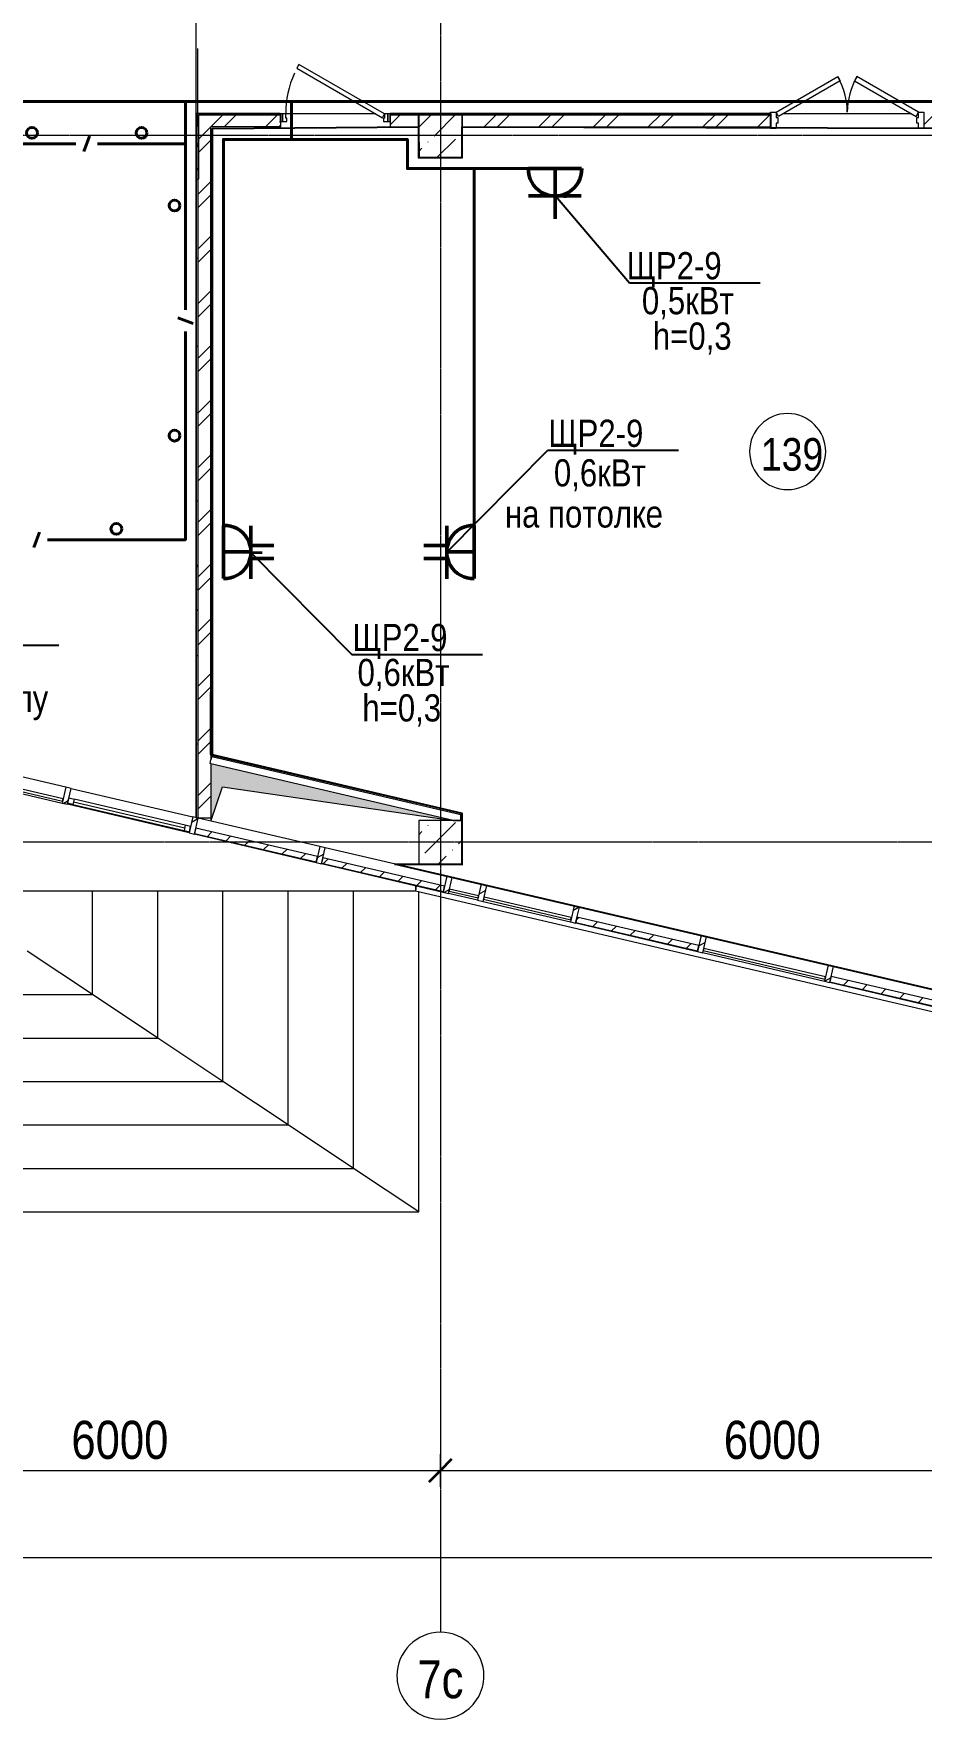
# Model space of a CAD drawing. Header units: metres. Extents: x -187 to 138813, y -64870 to 49448.
# Drawn here: x 62323 to 70485, y -64870 to -49349 of the extents above; entities that cross this region are included whole.
import ezdxf

# ---------------------------------------------------------------- set-up
doc = ezdxf.new("R2010")
doc.units = ezdxf.units.M
doc.linetypes.add('ADSK_Линия сетки', pattern=[21, 12, -3, 3, -3])
doc.linetypes.add('Сверху', pattern=[3.96875, 2.38125, -1.5875])
for name, color, linetype, lineweight in [('A-ANNO-DIMS', 7, 'Continuous', 9), ('A-ANNO-DIMS-100', 7, 'Continuous', 9), ('A-AREA-IDEN', 7, 'Continuous', 9), ('A-DETL-GENF', 7, 'Continuous', 5), ('A-DETL-MBND', 7, 'Continuous', 5), ('A-DETL-THIN', 7, 'Continuous', 5), ('A-DOOR', 7, 'Continuous', 5), ('A-DOOR-FRAM', 7, 'Continuous', 13), ('A-FLOR', 7, 'Continuous', 5), ('A-GLAZ', 7, 'Continuous', 5), ('A-GLAZ-CURT', 7, 'Continuous', 5), ('A-GLAZ-CWMG', 7, 'Continuous', 5), ('A-WALL', 7, 'Continuous', 5), ('A-WALL-PATT', 7, 'Continuous', 18), ('S-COLS', 7, 'Continuous', 5), ('S-GRID', 7, 'Continuous', 9), ('S-GRID-IDEN', 7, 'Continuous', 9), ('S-STRS', 7, 'Continuous', 5), ('Освещение', 1, 'Continuous', 50), ('Эл-свет раб.', 5, 'Continuous', 50), ('ЭЛ.сети', 5, 'Continuous', 100), ('ЭОМ', 7, 'Continuous', 40)]:
    doc.layers.add(name, color=color, linetype=linetype, lineweight=lineweight)
doc.styles.add('GOST Common_I', font='ARIALN.TTF', dxfattribs={"height": 350})
doc.styles.add('GOST Common_I_1', font='ARIALN.TTF', dxfattribs={"height": 300})
doc.styles.add('STYLE1', font='ARIALN.TTF', dxfattribs={"height": 250})
doc.styles.add('ГОСТ 2.304', font='ARIALN.TTF', dxfattribs={"width": 0.85})
doc.dimstyles.new('ADSK_Основной_3_5', dxfattribs={"dimscale": 304.8, "dimtxt": 352.000249, "dimasz": 0.695866, "dimexe": 0.492126, "dimexo": 0.984252, "dimgap": 0, "dimtad": 1, "dimdec": 3, "dimrnd": 0.001, "dimdsep": 46, "dimtxsty": 'GOST Common_I', "dimblk1": 'OBLIQUE', "dimblk2": 'OBLIQUE', "dimsah": 1, "dimcen": 0.09, "dimdle": 0.492126, "dimazin": 0, "dimtfac": 1, "dimtdec": 4, "dimtix": 1, "dimtmove": 0, "dimatfit": 3, "dimfxl": 1, "dimtvp": 1, "dimtolj": 1, "dimtzin": 0, "dimarcsym": 2})
doc.dimstyles.new('СПДС', dxfattribs={"dimscale": 100, "dimtxt": 2.5, "dimasz": 2.5, "dimexe": 1.25, "dimexo": 0.625, "dimtad": 1, "dimdec": 0, "dimrnd": 0.001, "dimtxsty": 'ГОСТ 2.304', "dimblk": 'OBLIQUE', "dimcen": 2.5, "dimdle": 2, "dimadec": 0, "dimazin": 2, "dimtfac": 0.75, "dimtdec": 0, "dimtmove": 1, "dimatfit": 3, "dimfxl": 1, "dimtolj": 1, "dimarcsym": 1})
pattern_1 = [(45, (0, 0), (84.19025, 308.69666), [396.875, -79.375, 3.353, -76.022])]
pattern_2 = [(45, (0, 0), (-251.4472, 251.4472), []), (45, (0, 381), (-251.4472, 251.4472), [])]
pattern_3 = [(0, (-3, -600), (812.8, 203.2), [33.528, -576.072, 33.528, -576.072, -3251.2]), (0, (-3, -600), (812.8, 203.2), [-1219.2, 33.528, -1185.672, 33.528, -576.072, -1422.4]), (0, (-3, -600), (812.8, 203.2), [-3048, 33.528, -372.872, 33.528, -982.472]), (120, (301.8, -498.4), (-582.37636, 602.30545), [33.528, -576.072, 33.528, -576.072, -3251.2]), (120, (301.8, -498.4), (-582.37636, 602.30545), [-1219.2, 33.528, -1185.672, 33.528, -576.072, -1422.4]), (120, (301.8, -498.4), (-582.37636, 602.30545), [-3048, 33.528, -372.872, 33.528, -982.472]), (240, (403.4, -92), (-230.42364, -805.50545), [33.528, -576.072, 33.528, -576.072, -3251.2]), (240, (403.4, -92), (-230.42364, -805.50545), [-1219.2, 33.528, -1185.672, 33.528, -576.072, -1422.4]), (240, (403.4, -92), (-230.42364, -805.50545), [-3048, 33.528, -372.872, 33.528, -982.472])]
pattern_4 = [(0, (0, 0), (812.8, 203.2), [33.528, -576.072, 33.528, -576.072, -3251.2]), (0, (0, 0), (812.8, 203.2), [-1219.2, 33.528, -1185.672, 33.528, -576.072, -1422.4]), (0, (0, 0), (812.8, 203.2), [-3048, 33.528, -372.872, 33.528, -982.472]), (120, (304.8, 101.6), (-582.37636, 602.30545), [33.528, -576.072, 33.528, -576.072, -3251.2]), (120, (304.8, 101.6), (-582.37636, 602.30545), [-1219.2, 33.528, -1185.672, 33.528, -576.072, -1422.4]), (120, (304.8, 101.6), (-582.37636, 602.30545), [-3048, 33.528, -372.872, 33.528, -982.472]), (240, (406.4, 508), (-230.42364, -805.50545), [33.528, -576.072, 33.528, -576.072, -3251.2]), (240, (406.4, 508), (-230.42364, -805.50545), [-1219.2, 33.528, -1185.672, 33.528, -576.072, -1422.4]), (240, (406.4, 508), (-230.42364, -805.50545), [-3048, 33.528, -372.872, 33.528, -982.472])]

# ---------------------------------------------------------------- blocks, each defined once
blk = doc.blocks.new('1709 КДП АПК АС_Крыльца_rvt-1-1 этаж')
at = {"layer": 'S-STRS', "linetype": 'Сверху', "lineweight": 9}
for p, q in [((62863, -58186), (62863, -57236)), ((63463, -58586), (63463, -57236)), ((64063, -58986), (64063, -57236)), ((64663, -59386), (64663, -57236)), ((65263, -59786), (65263, -57236)), ((65863, -60186), (65863, -57242)), ((52733, -58186), (62863, -58186)), ((52733, -58586), (63463, -58586)), ((52733, -58986), (64063, -58986)), ((52733, -59386), (64663, -59386)), ((52733, -59786), (65263, -59786)), ((52733, -60186), (65863, -60186))]:
    blk.add_line(p, q, dxfattribs=at)
at = {"layer": 'S-STRS', "lineweight": 9}
for p, q in [((62863, -58186), (62863, -57236)), ((63463, -58586), (63463, -57236)), ((64063, -58986), (64063, -57236)), ((64663, -59386), (64663, -57236)), ((65263, -59786), (65263, -57236)), ((65837, -57206), (65834, -57206)), ((65863, -60186), (65863, -57242)), ((62863, -58186), (62263, -57786)), ((62863, -58186), (62263, -57786)), ((52733, -58186), (62863, -58186)), ((63463, -58586), (62863, -58186)), ((63463, -58586), (62863, -58186)), ((52733, -58586), (63463, -58586)), ((64063, -58986), (63463, -58586)), ((64063, -58986), (63463, -58586)), ((52733, -58986), (64063, -58986)), ((64663, -59386), (64063, -58986)), ((64663, -59386), (64063, -58986)), ((52733, -59386), (64663, -59386)), ((65263, -59786), (64663, -59386)), ((65263, -59786), (64663, -59386)), ((52733, -59786), (65263, -59786)), ((65863, -60186), (65263, -59786)), ((65863, -60186), (65263, -59786)), ((52733, -60186), (65863, -60186))]:
    blk.add_line(p, q, dxfattribs=at)
blk = doc.blocks.new('КДП АПК - КР_rvt-1-1 этаж')
at = {"layer": 'S-COLS', "lineweight": 15}
h = blk.add_hatch(dxfattribs=at)
h.set_pattern_fill('FP_125', color=256, style=0, pattern_type=2)
h.set_pattern_definition(pattern_1)
h.paths.add_polyline_path([(66263, -49846), (66263, -49446), (65863, -49446), (65863, -49846)], flags=0)
h = blk.add_hatch(dxfattribs=at)
h.set_pattern_fill('FP_125', color=256, style=0, pattern_type=2)
h.set_pattern_definition(pattern_1)
h.paths.add_polyline_path([(65863, -56346), (66263, -56346), (66263, -55946), (65863, -55946), (65863, -56064)], flags=0)
for p, q in [((66263, -49446), (65863, -49446)), ((65863, -49446), (65863, -49846)), ((66263, -49846), (66263, -49446)), ((65863, -49846), (66263, -49846)), ((66263, -55946), (65863, -55946)), ((65863, -55946), (65863, -56346)), ((66263, -56346), (66263, -55946)), ((65863, -56346), (66263, -56346))]:
    blk.add_line(p, q, dxfattribs=at)
blk = doc.blocks.new('Системная панель - Сплошная-1424902-1 этаж')
at = {"layer": 'A-GLAZ-CURT'}
h = blk.add_hatch(dxfattribs=at)
h.set_pattern_fill('FP_53', color=256, style=0, pattern_type=2)
h.set_pattern_definition([(58.147, (-75602.04, 40681.3), (-127.41073, 79.16126), [])])
h.paths.add_polyline_path([(575, -25), (575, 25), (-575, 25), (-575, -25)], flags=0)
at = {"layer": 'A-GLAZ-CURT', "lineweight": 13}
for p, q in [((575, 25), (-575, 25)), ((-575, 25), (-575, -25)), ((575, -25), (575, 25)), ((-575, -25), (575, -25))]:
    blk.add_line(p, q, dxfattribs=at)
blk = doc.blocks.new('Системная панель - Сплошная-V38-1 этаж')
at = {"layer": 'A-GLAZ-CURT'}
h = blk.add_hatch(dxfattribs=at)
h.set_pattern_fill('FP_54', color=256, style=0, pattern_type=2)
h.set_pattern_definition([(58.147, (-76802.04, 40681.3), (-127.41073, 79.16126), [])])
h.paths.add_polyline_path([(575, -25), (575, 25), (-575, 25), (-575, -25), (143, -25)], flags=0)
at = {"layer": 'A-GLAZ-CURT', "lineweight": 13}
for p, q in [((575, 25), (-575, 25)), ((-575, 25), (-575, -25)), ((575, -25), (575, 25)), ((-575, -25), (575, -25))]:
    blk.add_line(p, q, dxfattribs=at)
blk = doc.blocks.new('Системная панель - Сплошная-V39-1 этаж')
at = {"layer": 'A-GLAZ-CURT'}
h = blk.add_hatch(dxfattribs=at)
h.set_pattern_fill('FP_55', color=256, style=0, pattern_type=2)
h.set_pattern_definition([(58.147, (-79202.04, 40681.3), (-127.41073, 79.16126), [])])
h.paths.add_polyline_path([(575, -25), (575, 25), (-575, 25), (-575, -25), (-84, -25)], flags=0)
at = {"layer": 'A-GLAZ-CURT', "lineweight": 13}
for p, q in [((575, 25), (-575, 25)), ((-575, 25), (-575, -25)), ((575, -25), (575, 25)), ((-575, -25), (575, -25))]:
    blk.add_line(p, q, dxfattribs=at)
blk = doc.blocks.new('Системная панель - С остеклением-1613789-1 этаж')
at = {"layer": 'A-GLAZ-CURT', "lineweight": 13}
for p, q in [((575, 10), (-575, 10)), ((-575, 10), (-575, -10)), ((575, -10), (575, 10)), ((-575, -10), (575, -10))]:
    blk.add_line(p, q, dxfattribs=at)
blk = doc.blocks.new('Системная панель - Сплошная-V40-1 этаж')
at = {"layer": 'A-GLAZ-CURT'}
h = blk.add_hatch(dxfattribs=at)
h.set_pattern_fill('FP_56', color=256, style=0, pattern_type=2)
h.set_pattern_definition([(58.147, (-81602.04, 40681.3), (-127.41073, 79.16126), [])])
h.paths.add_polyline_path([(575, -25), (575, 25), (-575, 25), (-575, -25)], flags=0)
at = {"layer": 'A-GLAZ-CURT', "lineweight": 13}
for p, q in [((575, 25), (-575, 25)), ((-575, 25), (-575, -25)), ((575, -25), (575, 25)), ((-575, -25), (575, -25))]:
    blk.add_line(p, q, dxfattribs=at)
blk = doc.blocks.new('M_Тент витража777 - M_Тент витража одинарное справо-2656251-1 этаж')
at = {"layer": 'A-GLAZ', "lineweight": 13}
for p, q in [((-575, -20), (-575, 30)), ((-575, 30), (-525, 30)), ((-575, 30), (-575, -20)), ((-525, 30), (-525, -20)), ((-525, 4.6), (525, 4.6)), ((525, 30), (525, -20)), ((575, 30), (525, 30)), ((575, -20), (575, 30)), ((575, -20), (575, 30)), ((-525, -20), (-575, -20)), ((525, -20), (575, -20))]:
    blk.add_line(p, q, dxfattribs=at)
at = {"layer": 'A-GLAZ'}
for p, q in [((525, 30), (-525, 30)), ((-525, -20), (525, -20))]:
    blk.add_line(p, q, dxfattribs=at)
blk = doc.blocks.new('Прямоугольный импост - 50 x 150мм-999285-1 этаж')
at = {"layer": 'A-GLAZ-CWMG'}
for p, q in [((70888, -38836), (72038, -38836)), ((72038, -38986), (70888, -38986))]:
    blk.add_line(p, q, dxfattribs=at)
blk = doc.blocks.new('Прямоугольный импост - 50 x 150мм-999187-1 этаж')
at = {"layer": 'A-DETL-MBND'}
for p, q in [((64955, -56825), (63835, -56563)), ((63801, -56709), (64920, -56971))]:
    blk.add_line(p, q, dxfattribs=at)
blk = doc.blocks.new('Прямоугольный импост - 50 x 150мм-V42-1 этаж')
at = {"layer": 'A-GLAZ-CWMG'}
h = blk.add_hatch(dxfattribs=at)
h.set_pattern_fill('FP_60', color=256, style=0, pattern_type=2)
h.set_pattern_definition([(316.853, (-73802.04, -40681.3), (82.0647, 87.55218), [])])
h.paths.add_polyline_path([(25, 30), (25, -120), (-25, -120), (-25, 30)], flags=0)
at = {"layer": 'A-GLAZ-CWMG', "lineweight": 18}
for p, q in [((-25, 30), (25, 30)), ((-25, -120), (-25, 30)), ((25, 30), (25, -120)), ((25, -120), (-25, -120))]:
    blk.add_line(p, q, dxfattribs=at)
blk = doc.blocks.new('Прямоугольный импост - 50 x 150мм-V43-1 этаж')
at = {"layer": 'A-GLAZ-CWMG'}
h = blk.add_hatch(dxfattribs=at)
h.set_pattern_fill('FP_61', color=256, style=0, pattern_type=2)
h.set_pattern_definition([(316.853, (-75002.04, -40681.3), (82.0647, 87.55218), [])])
h.paths.add_polyline_path([(25, 30), (25, -120), (-25, -120), (-25, 30)], flags=0)
at = {"layer": 'A-GLAZ-CWMG', "lineweight": 18}
for p, q in [((-25, 30), (25, 30)), ((-25, -120), (-25, 30)), ((25, 30), (25, -120)), ((25, -120), (-25, -120))]:
    blk.add_line(p, q, dxfattribs=at)
blk = doc.blocks.new('Прямоугольный импост - 50 x 150мм-V44-1 этаж')
at = {"layer": 'A-GLAZ-CWMG'}
h = blk.add_hatch(dxfattribs=at)
h.set_pattern_fill('FP_62', color=256, style=0, pattern_type=2)
h.set_pattern_definition([(316.853, (-76202.04, -40681.3), (82.0647, 87.55218), [])])
h.paths.add_polyline_path([(25, 30), (25, -120), (-25, -120), (-25, 30)], flags=0)
at = {"layer": 'A-GLAZ-CWMG', "lineweight": 18}
for p, q in [((-25, 30), (25, 30)), ((-25, -120), (-25, 30)), ((25, 30), (25, -120)), ((25, -120), (-25, -120))]:
    blk.add_line(p, q, dxfattribs=at)
blk = doc.blocks.new('Прямоугольный импост - 50 x 150мм-V45-1 этаж')
at = {"layer": 'A-GLAZ-CWMG'}
h = blk.add_hatch(dxfattribs=at)
h.set_pattern_fill('FP_63', color=256, style=0, pattern_type=2)
h.set_pattern_definition([(316.853, (-77402.04, -40681.3), (82.0647, 87.55218), [])])
h.paths.add_polyline_path([(25, 30), (25, -120), (-25, -120), (-25, 30)], flags=0)
at = {"layer": 'A-GLAZ-CWMG', "lineweight": 18}
for p, q in [((-25, 30), (25, 30)), ((-25, -120), (-25, 30)), ((25, 30), (25, -120)), ((25, -120), (-25, -120))]:
    blk.add_line(p, q, dxfattribs=at)
blk = doc.blocks.new('Прямоугольный импост - 50 x 150мм-V46-1 этаж')
at = {"layer": 'A-GLAZ-CWMG'}
h = blk.add_hatch(dxfattribs=at)
h.set_pattern_fill('FP_64', color=256, style=0, pattern_type=2)
h.set_pattern_definition([(316.853, (-78602.04, -40681.3), (82.0647, 87.55218), [])])
h.paths.add_polyline_path([(25, 30), (25, -120), (-25, -120), (-25, 30)], flags=0)
at = {"layer": 'A-GLAZ-CWMG', "lineweight": 18}
for p, q in [((-25, 30), (25, 30)), ((-25, -120), (-25, 30)), ((25, 30), (25, -120)), ((25, -120), (-25, -120))]:
    blk.add_line(p, q, dxfattribs=at)
blk = doc.blocks.new('Прямоугольный импост - 50 x 150мм-V47-1 этаж')
at = {"layer": 'A-GLAZ-CWMG'}
h = blk.add_hatch(dxfattribs=at)
h.set_pattern_fill('FP_65', color=256, style=0, pattern_type=2)
h.set_pattern_definition([(316.853, (-79802.04, -40681.3), (82.0647, 87.55218), [])])
h.paths.add_polyline_path([(25, 30), (25, -120), (-25, -120), (-25, 30)], flags=0)
at = {"layer": 'A-GLAZ-CWMG', "lineweight": 18}
for p, q in [((-25, 30), (25, 30)), ((-25, -120), (-25, 30)), ((25, 30), (25, -120)), ((25, -120), (-25, -120))]:
    blk.add_line(p, q, dxfattribs=at)
blk = doc.blocks.new('Прямоугольный импост - 50 x 150мм-V48-1 этаж')
at = {"layer": 'A-GLAZ-CWMG'}
h = blk.add_hatch(dxfattribs=at)
h.set_pattern_fill('FP_66', color=256, style=0, pattern_type=2)
h.set_pattern_definition([(316.853, (-81002.04, -40681.3), (82.0647, 87.55218), [])])
h.paths.add_polyline_path([(25, 30), (25, -120), (-25, -120), (-25, 30)], flags=0)
at = {"layer": 'A-GLAZ-CWMG', "lineweight": 18}
for p, q in [((-25, 30), (25, 30)), ((-25, -120), (-25, 30)), ((25, 30), (25, -120)), ((25, -120), (-25, -120))]:
    blk.add_line(p, q, dxfattribs=at)
blk = doc.blocks.new('Системная панель - С остеклением-1173279-1 этаж')
at = {"layer": 'A-GLAZ-CURT', "lineweight": 13}
for p, q in [((61791, -56199), (61786, -56218)), ((61786, -56218), (62588, -56406)), ((62592, -56386), (61791, -56199)), ((62588, -56406), (62592, -56386))]:
    blk.add_line(p, q, dxfattribs=at)
blk = doc.blocks.new('Системная панель - С остеклением-1173282-1 этаж')
at = {"layer": 'A-GLAZ-CURT', "lineweight": 13}
for p, q in [((66147, -57216), (66142, -57236)), ((66142, -57236), (66409, -57298)), ((66414, -57279), (66147, -57216)), ((66409, -57298), (66414, -57279))]:
    blk.add_line(p, q, dxfattribs=at)
blk = doc.blocks.new('Дверь-ВНУТРЕННЯЯ - ДГ 21-14-2278928-1 этаж')
at = {"layer": 'A-DOOR', "lineweight": 13}
for p, q in [((-633, -22), (-655, -61)), ((-655, -61), (-88, -389)), ((-65, -350), (-633, -22)), ((65, -350), (632, -22)), ((655, -61), (88, -389)), ((632, -22), (655, -61)), ((-88, -389), (-65, -350)), ((88, -389), (65, -350))]:
    blk.add_line(p, q, dxfattribs=at)
at = {"layer": 'A-DOOR'}
for centre, start, end in [((-655, -61), 330, 360), ((655, -61), 180, 210)]:
    blk.add_arc(centre, 655, start, end, dxfattribs=at)
at = {"layer": 'A-DOOR-FRAM'}
for p, q in [((-705, 89), (-655, 89)), ((-705, -61), (-705, 89)), ((-655, 89), (-655, 39)), ((-655, 39), (-639, 39)), ((-639, 39), (-639, -12)), ((639, 39), (655, 39)), ((639, -12), (639, 39)), ((655, 89), (705, 89)), ((655, 39), (655, 89)), ((705, 89), (705, -61)), ((-655, -61), (-705, -61)), ((-655, -12), (-655, -61)), ((-639, -12), (-655, -12)), ((655, -12), (639, -12)), ((655, -61), (655, -12)), ((705, -61), (655, -61))]:
    blk.add_line(p, q, dxfattribs=at)
blk = doc.blocks.new('AC_Дверь_Однопольная_ДеревяннаяВнутренняя_ГОСТ6629-88 - ДГ 21-10Л-2270753-1 этаж')
at = {"layer": 'A-DOOR', "lineweight": 13}
for p, q in [((-333, 495), (-353, 460)), ((455, 40), (-333, 495)), ((-353, 460), (435, 5)), ((435, 5), (455, 40))]:
    blk.add_line(p, q, dxfattribs=at)
at = {"layer": 'A-DOOR', "lineweight": 18}
for p, q in [((-485, 40), (-505, 40)), ((-505, 40), (-505, -30)), ((-485, -30), (-485, 40)), ((505, 40), (485, 40)), ((485, 40), (485, -30)), ((505, -30), (505, 40)), ((-505, -30), (-485, -30)), ((485, -30), (505, -30))]:
    blk.add_line(p, q, dxfattribs=at)
at = {"layer": 'A-DOOR'}
blk.add_arc((455, 40), 910, 155.7365, 180, dxfattribs=at)
at = {"layer": 'A-DOOR-FRAM'}
for p, q in [((-455, 40), (-485, 40)), ((-485, 40), (-485, -30)), ((-455, 0), (-455, 40)), ((-445, 0), (-455, 0)), ((-445, -30), (-445, 0)), ((455, 0), (445, 0)), ((445, 0), (445, -30)), ((485, 40), (455, 40)), ((455, 40), (455, 0)), ((485, -30), (485, 40)), ((-485, -30), (-445, -30)), ((445, -30), (485, -30))]:
    blk.add_line(p, q, dxfattribs=at)
blk = doc.blocks.new('Ось сетки - D8-1256827-1 этаж')
at = {"layer": 'S-GRID-IDEN'}
for start, end in [(360, 180), (180, 360)]:
    blk.add_arc((0, 0), 4, start, end, dxfattribs=at)
blk = doc.blocks.new('DIMBLOCK6-1 этаж')
at = {"layer": 'A-ANNO-DIMS-100', "transparency": 16777216}
for p, q in [((60063, -62714), (60063, -62414)), ((66063, -62714), (66063, -62414)), ((60063, -62564), (66063, -62564)), ((60063, -62564), (60063, -62714)), ((66063, -62564), (66063, -62714))]:
    blk.add_line(p, q, dxfattribs=at)
at = {"layer": 'A-ANNO-DIMS-100', "lineweight": 35, "transparency": 16777216}
for p, q in [((60063, -62564), (60169, -62458)), ((66063, -62564), (66169, -62458)), ((60063, -62564), (59957, -62670)), ((66063, -62564), (65957, -62670))]:
    blk.add_line(p, q, dxfattribs=at)
at = {"layer": 'A-ANNO-DIMS-100', "color": 0, "transparency": 16777216, "insert": (62669, -62107), "char_height": 350, "width": 945.03, "attachment_point": 1, "line_spacing_factor": 1.022761, "style": 'GOST Common_I'}
blk.add_mtext('6000', dxfattribs=at)
blk = doc.blocks.new('_Oblique')
at = {"color": 0, "linetype": 'ByBlock', "lineweight": -2}
blk.add_line((-0.5, -0.5), (0.5, 0.5), dxfattribs=at)
blk = doc.blocks.new('DIMBLOCK7-1 этаж')
at = {"layer": 'A-ANNO-DIMS-100', "transparency": 16777216}
for p, q in [((66063, -62714), (66063, -62414)), ((72063, -62714), (72063, -62414)), ((66063, -62564), (72063, -62564)), ((66063, -62564), (66063, -62714)), ((72063, -62564), (72063, -62714))]:
    blk.add_line(p, q, dxfattribs=at)
at = {"layer": 'A-ANNO-DIMS-100', "lineweight": 35, "transparency": 16777216}
for p, q in [((66063, -62564), (66169, -62458)), ((72063, -62564), (72169, -62458)), ((66063, -62564), (65957, -62670)), ((72063, -62564), (71957, -62670))]:
    blk.add_line(p, q, dxfattribs=at)
at = {"layer": 'A-ANNO-DIMS-100', "color": 0, "transparency": 16777216, "insert": (68669, -62107), "char_height": 350, "width": 945.03, "attachment_point": 1, "line_spacing_factor": 1.022761, "style": 'GOST Common_I'}
blk.add_mtext('6000', dxfattribs=at)
blk = doc.blocks.new('DIMBLOCK15-1 этаж')
at = {"layer": 'A-ANNO-DIMS-100', "transparency": 16777216}
for p, q in [((32663, -63184), (32663, -63514)), ((32663, -63364), (32663, -63184)), ((87463, -63184), (87463, -63514)), ((87463, -63364), (87463, -63184)), ((32513, -63364), (87613, -63364))]:
    blk.add_line(p, q, dxfattribs=at)
at = {"layer": 'A-ANNO-DIMS-100', "lineweight": 35, "transparency": 16777216}
for p, q in [((32663, -63364), (32769, -63258)), ((87463, -63364), (87569, -63258)), ((32663, -63364), (32557, -63470)), ((87463, -63364), (87357, -63470))]:
    blk.add_line(p, q, dxfattribs=at)
at = {"layer": 'A-ANNO-DIMS-100', "color": 0, "transparency": 16777216, "insert": (59556, -62907), "char_height": 350, "width": 1217.09, "attachment_point": 1, "line_spacing_factor": 1.022761, "style": 'GOST Common_I'}
blk.add_mtext('54800', dxfattribs=at)
blk = doc.blocks.new('двойная розетка штепсельная с заземляющим контактом скрытой установки IP20')
at = {"layer": 'Эл-свет раб.', "ltscale": 0.3}
for p, q in [((242831, -163233), (242831, -163444)), ((242951, -163233), (242951, -163444)), ((243132, -163444), (242645, -163444)), ((242891, -163696), (242891, -163444)), ((243135, -163696), (242647, -163696))]:
    blk.add_line(p, q, dxfattribs=at)
at = {"layer": 'Эл-свет раб.', "ltscale": 0.3, "extrusion": (0, 0, -1)}
blk.add_ellipse((242891, -163688), major_axis=(-173, 173), ratio=1, start_param=5.464002, end_param=8.673165, dxfattribs=at)
blk = doc.blocks.new('Розетка штепсельная с заземляющим контактом скрытой установки IP20')
at = {"layer": 'Эл-свет раб.', "ltscale": 0.3}
for p, q in [((191575, -246568), (191575, -246106)), ((191816, -246316), (191329, -246316)), ((191819, -246568), (191331, -246568))]:
    blk.add_line(p, q, dxfattribs=at)
at = {"layer": 'Эл-свет раб.', "ltscale": 0.3, "extrusion": (0, 0, -1)}
blk.add_ellipse((191575, -246560), major_axis=(-173, 173), ratio=1, start_param=5.464002, end_param=8.673165, dxfattribs=at)
blk = doc.blocks.new('ПСС_Марка_помещения - Имя_2_5мм-224473-1 этаж')
at = {"layer": 'A-AREA-IDEN'}
for start, end in [(360, 180), (180, 360)]:
    blk.add_arc((-0.07, 0.04), 3.5, start, end, dxfattribs=at)

msp = doc.modelspace()

# ---------------------------------------------------------------- hatches: boundary and pattern name
at = {"layer": 'A-DETL-GENF'}
msp.add_hatch(color=256, dxfattribs=at).paths.add_polyline_path([(63952.6532, -56590.8366), (64059.4995, -56275.6038), (66179.2605, -56583.8518), (63952.6532, -56063.8585)], flags=0)
at = {"layer": 'A-GLAZ-CWMG'}
h = msp.add_hatch(dxfattribs=at)
h.set_pattern_fill('FP_5', color=256, style=0, pattern_type=2)
h.set_pattern_definition([(30, (0, 0), (-60, 103.92305), [])])
h.paths.add_polyline_path([(66455.7708, -57329.5415), (66489.8889, -57183.4732), (66438.859, -57171.5538), (66404.741, -57317.6222)], flags=0)
at = {"layer": 'A-WALL-PATT', "lineweight": 5}
h = msp.add_hatch(dxfattribs=at)
h.set_pattern_fill('FP_81', color=256, style=0, pattern_type=2)
h.set_pattern_definition(pattern_3)
h.paths.add_polyline_path([(63814.6532, -50685.6443), (63829.6532, -50685.6443), (63829.6532, -50082.6443), (63814.6532, -50082.6443), (63814.6532, -50272.351)], flags=0)
h = msp.add_hatch(dxfattribs=at)
h.set_pattern_fill('FP_81', color=256, style=0, pattern_type=2)
h.set_pattern_definition(pattern_4)
h.paths.add_polyline_path([(63820.6532, -56560.6443), (63820.6532, -50085.6443), (63817.6532, -50085.6443), (63817.6532, -56560.6443)], flags=0)
h = msp.add_hatch(dxfattribs=at)
h.set_pattern_fill('FP_81', color=256, style=0, pattern_type=2)
h.set_pattern_definition(pattern_4)
h.paths.add_polyline_path([(63820.6532, -56560.6443), (63832.6532, -56560.6443), (63832.6532, -50085.6443), (63820.6532, -50085.6443), (63820.6532, -56063.8585)], flags=0)
h = msp.add_hatch(dxfattribs=at)
h.set_pattern_fill('FP_81', color=256, style=0, pattern_type=2)
h.set_pattern_definition(pattern_3)
h.paths.add_polyline_path([(73599.7883, -50085.6443), (73934.6532, -50085.6443), (73934.6532, -50082.6443), (70509.6532, -50082.6443), (70509.6532, -50085.6443), (73070.91, -50085.6443)], flags=0)
h.paths.add_polyline_path([(69099.6532, -50085.6443), (69099.6532, -50082.6443), (65599.6532, -50082.6443), (65599.6532, -50085.6443), (67782.1267, -50085.6443)], flags=0)
h.paths.add_polyline_path([(63909.6532, -50085.6443), (64589.6532, -50085.6443), (64589.6532, -50082.6443), (63829.6532, -50082.6443), (63829.6532, -50085.6443)], flags=0)
h = msp.add_hatch(dxfattribs=at)
h.set_pattern_fill('FP_81', color=256, style=0, pattern_type=2)
h.set_pattern_definition(pattern_3)
h.paths.add_polyline_path([(63829.6532, -50685.6443), (63842.1532, -50685.6443), (63842.1532, -50085.6443), (63829.6532, -50085.6443), (63829.6532, -50272.351)], flags=0)
h = msp.add_hatch(dxfattribs=at)
h.set_pattern_fill('FP_1', color=256, style=0, pattern_type=2)
h.set_pattern_definition(pattern_2)
h.paths.add_polyline_path([(65602.6532, -50205.6443), (65862.6532, -50205.6443), (65862.6532, -50085.6443), (65599.6532, -50085.6443), (65599.6532, -50205.6443)], flags=0)
h.paths.add_polyline_path([(64595.6532, -50205.6443), (64595.6532, -50085.6443), (63832.6532, -50085.6443), (63832.6532, -50205.6443), (64592.6532, -50205.6443)], flags=0)
h = msp.add_hatch(dxfattribs=at)
h.set_pattern_fill('FP_81', color=256, style=0, pattern_type=2)
h.set_pattern_definition(pattern_3)
h.paths.add_polyline_path([(63842.1532, -50098.1443), (64589.6532, -50098.1443), (64589.6532, -50085.6443), (63842.1532, -50085.6443)], flags=0)
h.paths.add_polyline_path([(65599.6532, -50098.1443), (69099.6532, -50098.1443), (69099.6532, -50085.6443), (65599.6532, -50085.6443)], flags=0)
h.paths.add_polyline_path([(70509.6532, -50098.1443), (73949.6532, -50098.1443), (73949.6532, -50085.6443), (70509.6532, -50085.6443)], flags=0)
h = msp.add_hatch(dxfattribs=at)
h.set_pattern_fill('FP_1', color=256, style=0, pattern_type=2)
h.set_pattern_definition(pattern_2)
h.paths.add_polyline_path([(70509.6532, -50205.6443), (71862.6532, -50205.6443), (71862.6532, -50085.6443), (70509.6532, -50085.6443)], flags=0)
h.paths.add_polyline_path([(69102.6532, -50205.6443), (69105.6532, -50205.6443), (69105.6532, -50085.6443), (66262.6532, -50085.6443), (66262.6532, -50205.6443), (67785.1267, -50205.6443)], flags=0)
h = msp.add_hatch(dxfattribs=at)
h.set_pattern_fill('FP_1', color=256, style=0, pattern_type=2)
h.set_pattern_definition(pattern_2)
h.paths.add_polyline_path([(63952.6532, -56560.6443), (63952.6532, -56063.7705), (63944.6268, -56061.8958), (63952.6532, -56027.5325), (63952.6532, -50205.6443), (63832.6532, -50205.6443), (63832.6532, -56560.6443)], flags=0)
h = msp.add_hatch(dxfattribs=at)
h.set_pattern_fill('FP_81', color=256, style=0, pattern_type=2)
h.set_pattern_definition(pattern_4)
h.paths.add_polyline_path([(63964.6532, -55982.8286), (63964.6532, -50205.6443), (63952.6532, -50205.6443), (63952.6532, -55982.8286)], flags=0)
h = msp.add_hatch(dxfattribs=at)
h.set_pattern_fill('FP_81', color=256, style=0, pattern_type=2)
h.set_pattern_definition(pattern_4)
h.paths.add_polyline_path([(63967.6532, -55982.8286), (63967.6532, -50217.6443), (63964.6532, -50217.6443), (63964.6532, -55982.8286)], flags=0)
h = msp.add_hatch(dxfattribs=at)
h.set_pattern_fill('FP_81', color=256, style=0, pattern_type=2)
h.set_pattern_definition(pattern_4)
h.paths.add_polyline_path([(66262.6532, -50485.6443), (66265.6532, -50485.6443), (66265.6532, -50220.6443), (66262.6532, -50220.6443), (66262.6532, -50382.5185)], flags=0)
h = msp.add_hatch(dxfattribs=at)
h.set_pattern_fill('FP_81', color=256, style=0, pattern_type=2)
h.set_pattern_definition(pattern_4)
h.paths.add_polyline_path([(66250.1532, -56531.0938), (66262.6532, -56521.177), (63962.8231, -55983.9926), (63959.9799, -55996.165), (66179.2605, -56514.535)], flags=0)
h = msp.add_hatch(dxfattribs=at)
h.set_pattern_fill('FP_81', color=256, style=0, pattern_type=2)
h.set_pattern_definition(pattern_4)
h.paths.add_polyline_path([(66265.6532, -56522.8778), (66265.6532, -56519.797), (63967.6532, -55983.0401), (63967.6532, -55986.1208), (66262.6532, -56522.177)], flags=0)
h = msp.add_hatch(dxfattribs=at)
h.set_pattern_fill('FP_81', color=256, style=0, pattern_type=2)
h.set_pattern_definition(pattern_4)
h.paths.add_polyline_path([(66250.1532, -56585.6443), (66262.6532, -56585.6443), (66262.6532, -56521.177), (66250.1532, -56531.0938)], flags=0)
h = msp.add_hatch(dxfattribs=at)
h.set_pattern_fill('FP_81', color=256, style=0, pattern_type=2)
h.set_pattern_definition(pattern_4)
h.paths.add_polyline_path([(66265.6532, -56985.6443), (66265.6532, -56522.8778), (66262.6532, -56522.177), (66262.6532, -56985.6443)], flags=0)

# ---------------------------------------------------------------- linework, layer by layer
msp.add_lwpolyline([(65642.9306, -56985.6443), (66262.6532, -56988.6443), (66262.6532, -56522.177), (63952.6532, -55979.5365), (63967.6532, -50220.6443), (65862.6532, -50205.6443), (65864.8637, -50484.9002), (66262.6532, -50485.6443), (66262.6532, -50205.6443), (71862.6532, -50220.6443), (71859.6532, -50488.6443), (72130.6532, -50491.6779), (72118.6532, -56582.6443), (71862.6532, -56582.6443), (71862.6532, -56984.9002), (72118.6532, -56984.9002), (72118.6532, -58479.4492), (71965.832, -58462.5442), (65642.9306, -56985.6443)])
at = {"layer": 'A-DETL-MBND'}
for p, q in [((63817.6532, -49482.6443), (63817.6532, -47493.1443)), ((62617.4633, -56278.9688), (61815.7018, -56091.6968)), ((61781.5838, -56237.7651), (62583.3453, -56425.0371)), ((65839.6085, -57185.621), (65833.844, -57235.6443)), ((71895.9966, -58651.6157), (65833.844, -57235.6443)), ((67291.6503, -57370.7451), (66489.8889, -57183.4732)), ((66455.7708, -57329.5415), (67257.5323, -57516.8135))]:
    msp.add_line(p, q, dxfattribs=at)
at = {"layer": 'A-DETL-THIN'}
for p, q in [((63952.6532, -56063.7705), (63952.6532, -56590.8366)), ((66179.2605, -56583.8518), (63952.6532, -56063.7705)), ((63952.6532, -56590.8366), (64059.4995, -56275.6038)), ((64059.4995, -56275.6038), (66179.2605, -56583.8518))]:
    msp.add_line(p, q, dxfattribs=at)
at = {"layer": 'A-FLOR', "lineweight": 18}
for p, q in [((65469.6532, -50085.6443), (64639.6532, -50085.6443)), ((69158.3134, -50085.6443), (69149.6532, -50085.6443)), ((70395.634, -50085.6443), (69213.6724, -50085.6443)), ((70459.6532, -50085.6443), (70450.9929, -50085.6443)), ((65862.6532, -50220.6443), (65862.6532, -50205.6443)), ((66262.6532, -50205.6443), (66262.6532, -50220.6443)), ((63956.7729, -55982.8286), (63962.7684, -55984.2265)), ((63832.6532, -56560.6443), (63832.6532, -56562.8076)), ((65861.1532, -56985.6443), (65642.9306, -56985.6443)), ((65833.844, -57235.6443), (61662.6532, -57235.6443)), ((65833.844, -57184.2745), (65833.844, -57235.6443))]:
    msp.add_line(p, q, dxfattribs=at)
at = {"layer": 'A-GLAZ-CWMG'}
for p, q in [((66171.793, -57109.1737), (66438.859, -57171.5538)), ((66404.741, -57317.6222), (66137.675, -57255.2421))]:
    msp.add_line(p, q, dxfattribs=at)
at = {"layer": 'A-GLAZ-CWMG', "lineweight": 18}
for p, q in [((66438.859, -57171.5538), (66404.741, -57317.6222)), ((66489.8889, -57183.4732), (66438.859, -57171.5538)), ((66455.7708, -57329.5415), (66489.8889, -57183.4732)), ((66404.741, -57317.6222), (66455.7708, -57329.5415))]:
    msp.add_line(p, q, dxfattribs=at)
at = {"layer": 'A-WALL', "lineweight": 18}
for p, q in [((63817.6532, -56560.6443), (63817.6532, -49482.6443)), ((63832.6532, -50205.6443), (63832.6532, -49485.6443)), ((64589.6532, -50082.6443), (63814.6532, -50082.6443)), ((63909.6532, -50085.6443), (63829.6532, -50085.6443)), ((64592.6532, -50085.6443), (63832.6532, -50085.6443)), ((64589.6532, -50085.6443), (64589.6532, -50082.6443)), ((64595.6532, -50205.6443), (64595.6532, -50085.6443)), ((69099.6532, -50082.6443), (65599.6532, -50082.6443)), ((65599.6532, -50082.6443), (65599.6532, -50085.6443)), ((65599.6532, -50085.6443), (65599.6532, -50205.6443)), ((65862.6532, -50085.6443), (65602.6532, -50085.6443)), ((65862.6532, -50205.6443), (65862.6532, -50085.6443)), ((69102.6532, -50085.6443), (66262.6532, -50085.6443)), ((66262.6532, -50085.6443), (66262.6532, -50205.6443)), ((69105.6532, -50205.6443), (69105.6532, -50085.6443)), ((63967.6532, -50220.6443), (63967.6532, -55982.8286)), ((64589.6532, -50165.6443), (64589.6532, -50155.6443)), ((65599.6532, -50155.6443), (65599.6532, -50165.6443)), ((65859.6532, -50220.6443), (65859.6532, -50488.6443)), ((65862.6532, -50485.6443), (65862.6532, -50220.6443)), ((66262.6532, -50220.6443), (66262.6532, -50485.6443)), ((66265.6532, -50488.6443), (66265.6532, -50220.6443)), ((65859.6532, -50488.6443), (66265.6532, -50488.6443)), ((66262.6532, -50485.6443), (65862.6532, -50485.6443)), ((63952.6532, -55982.8286), (63952.6532, -56027.5325)), ((63967.6532, -55982.8286), (63952.6532, -55982.8286)), ((63962.8231, -55983.9926), (63952.6532, -56027.5325)), ((66262.6532, -56521.177), (63962.8231, -55983.9926)), ((66265.6532, -56519.797), (63967.6532, -55983.0401)), ((63967.6532, -55983.0401), (63967.6532, -55986.1208)), ((63967.6532, -55986.1208), (66262.6532, -56522.177)), ((63817.6532, -56560.6443), (63952.6532, -56560.6443)), ((66179.2605, -56583.8519), (66182.6532, -56584.6443)), ((66182.6532, -56584.6443), (66182.6532, -56585.6443)), ((66182.6532, -56585.6443), (66262.6532, -56585.6443)), ((66262.6532, -56521.177), (66262.6532, -56985.6443)), ((66265.6532, -56988.6443), (66265.6532, -56519.797)), ((66262.6532, -56985.6443), (65861.1532, -56985.6443)), ((65861.1532, -56985.6443), (65861.1532, -56988.6443)), ((65861.1532, -56988.6443), (66265.6532, -56988.6443))]:
    msp.add_line(p, q, dxfattribs=at)
at = {"layer": 'A-WALL'}
for p, q in [((63820.6532, -56560.6443), (63820.6532, -50085.6443)), ((63829.6532, -50085.6443), (63829.6532, -50082.6443)), ((64589.6532, -50098.1443), (63842.1532, -50098.1443)), ((63842.1532, -50685.6443), (63842.1532, -50098.1443)), ((64589.6532, -50085.6443), (63909.6532, -50085.6443)), ((64512.6532, -50085.6443), (64592.6532, -50085.6443)), ((64595.6532, -50085.6443), (64592.6532, -50085.6443)), ((65602.6532, -50085.6443), (65599.6532, -50085.6443)), ((65599.6532, -50085.6443), (69099.6532, -50085.6443)), ((69099.6532, -50098.1443), (65599.6532, -50098.1443)), ((65602.6532, -50085.6443), (65682.6532, -50085.6443)), ((69105.6532, -50085.6443), (69102.6532, -50085.6443)), ((69102.6532, -50085.6443), (69102.6532, -50085.6443)), ((63832.6532, -50205.6443), (63832.6532, -56560.6443)), ((63952.6532, -55982.8286), (63952.6532, -50205.6443)), ((64595.6532, -50205.6443), (63952.6532, -50205.6443)), ((63964.6532, -50217.6443), (63964.6532, -55982.8286)), ((65599.6532, -50205.6443), (65862.6532, -50205.6443)), ((66262.6532, -50205.6443), (69105.6532, -50205.6443)), ((63817.6532, -50685.6443), (63829.6532, -50685.6443)), ((63944.6268, -56061.8958), (63952.6532, -56027.5325)), ((63959.9799, -55996.165), (66250.1532, -56531.0938)), ((63952.6532, -56063.7705), (63944.6268, -56061.8958)), ((66250.1532, -56585.6443), (66250.1532, -56531.0938))]:
    msp.add_line(p, q, dxfattribs=at)
at = {"layer": 'S-GRID', "linetype": 'ADSK_Линия сетки'}
for p, q in [((66062.6532, -38050.2658), (66062.6532, -64052.4737)), ((73297.2165, -50284.9002), (29247.2594, -50285.6443)), ((95458.7083, -56785.6443), (29247.2594, -56785.6443))]:
    msp.add_line(p, q, dxfattribs=at)
at = {"layer": 'ЭЛ.сети', "color": 0, "lineweight": 40}
for points in [[(63717.6532, -51886.6759), (63717.6532, -49970.6443), (54377.6532, -49970.6443)], [(63717.6532, -49970.6443), (64692.6532, -49970.6443), (64692.6532, -49970.6443), (64692.6532, -50320.6443), (64067.6532, -50320.6443), (64067.6532, -54115.304)], [(64692.6532, -49970.6443), (73852.6532, -49970.6443), (73852.6532, -49972.5331), (74187.6532, -49972.5331), (74187.6532, -49970.6443), (78362.6532, -49970.6443), (78362.6532, -49970.6443), (78362.6532, -53155.6443), (79212.6532, -53155.6443), (79212.6532, -53510.6443), (79212.6532, -53510.6443), (77434.1789, -53510.6443)], [(62836.0216, -50289.6877), (62784.7186, -50430.6416)], [(61903.0871, -50360.1647), (62710.3701, -50360.1647)], [(62910.3701, -50360.1647), (63717.6532, -50360.1647)], [(64692.6532, -50320.6443), (65759.6532, -50320.6443), (65759.6532, -50588.6443), (66373.4282, -50588.6443), (66373.4282, -54115.304)], [(66373.4282, -50588.6443), (67117.248, -50588.6443)], [(63788.1301, -52012.3274), (63647.1762, -51961.0244)], [(62448.8333, -54002.7075), (63717.6532, -54002.7075), (63717.6532, -54002.7075), (63717.6532, -52086.6759)], [(62374.4848, -53932.2306), (62323.1818, -54073.1845)]]:
    msp.add_lwpolyline(points, dxfattribs=at)
for centre in [(62306.7286, -50260.1647), (63314.0117, -50260.1647), (63617.6532, -50928.6601), (63617.6532, -53044.6917), (63083.2432, -53902.7075)]:
    msp.add_circle(centre, 50, dxfattribs=at)

# ---------------------------------------------------------------- block references
at = {"lineweight": 5}
for name, p in [('КДП АПК - КР_rvt-1-1 этаж', (0, -639.2559)), ('1709 КДП АПК АС_Крыльца_rvt-1-1 этаж', (0, 0))]:
    msp.add_blockref(name, p, dxfattribs=at)
at = {"layer": 'A-AREA-IDEN', "color": 18, "true_color": 0x000000, "xscale": 99.99999999999993, "yscale": 99.99999999999993, "zscale": 99.99999999999993}
msp.add_blockref('ПСС_Марка_помещения - Имя_2_5мм-224473-1 этаж', (69262.8572, -53195.9082), dxfattribs=at)
at = {"layer": 'A-DOOR'}
msp.add_blockref('AC_Дверь_Однопольная_ДеревяннаяВнутренняя_ГОСТ6629-88 - ДГ 21-10Л-2270753-1 этаж', (65094.6532, -50125.6443), dxfattribs=at)
at = {"layer": 'A-DOOR', "rotation": 180}
msp.add_blockref('Дверь-ВНУТРЕННЯЯ - ДГ 21-14-2278928-1 этаж', (69804.6532, -50131.9943), dxfattribs=at)
at = {"layer": 'A-GLAZ', "rotation": 346.85281033181}
msp.add_blockref('M_Тент витража777 - M_Тент витража одинарное справо-2656251-1 этаж', (63198.7817, -56538.0045), dxfattribs=at)
at = {"layer": 'A-GLAZ-CURT'}
for name, p in [('Системная панель - С остеклением-1173279-1 этаж', (0, 0)), ('Системная панель - С остеклением-1173282-1 этаж', (0, 0)), ('Системная панель - С остеклением-1173279-1 этаж', (4674.187, -1091.7764))]:
    msp.add_blockref(name, p, dxfattribs=at)
at = {"layer": 'A-GLAZ-CURT', "rotation": 346.85281033181}
for name, p in [('Системная панель - Сплошная-1424902-1 этаж', (64367.3284, -56810.9486)), ('Системная панель - Сплошная-V38-1 этаж', (65535.8752, -57083.8927)), ('Системная панель - Сплошная-V39-1 этаж', (67872.9687, -57629.7809)), ('Системная панель - С остеклением-1613789-1 этаж', (69041.5155, -57902.725)), ('Системная панель - Сплошная-V40-1 этаж', (70210.0622, -58175.6691))]:
    msp.add_blockref(name, p, dxfattribs=at)
at = {"layer": 'A-GLAZ-CWMG', "extrusion": (0, 0, -1), "rotation": 193.14718966819}
for name, p in [('Прямоугольный импост - 50 x 150мм-V42-1 этаж', (-62614.5083, -56401.5325)), ('Прямоугольный импост - 50 x 150мм-V43-1 этаж', (-63783.0551, -56674.4766)), ('Прямоугольный импост - 50 x 150мм-V44-1 этаж', (-64951.6018, -56947.4207)), ('Прямоугольный импост - 50 x 150мм-V45-1 этаж', (-66120.1486, -57220.3648)), ('Прямоугольный импост - 50 x 150мм-V46-1 этаж', (-67288.6953, -57493.3089)), ('Прямоугольный импост - 50 x 150мм-V47-1 этаж', (-68457.2421, -57766.253)), ('Прямоугольный импост - 50 x 150мм-V48-1 этаж', (-69625.7888, -58039.1971))]:
    msp.add_blockref(name, p, dxfattribs=at)
at = {"layer": 'A-GLAZ-CWMG', "rotation": 166.8528103318096}
msp.add_blockref('Прямоугольный импост - 50 x 150мм-999285-1 этаж', (123948.2013, -110639.3643), dxfattribs=at)
at = {"layer": 'A-GLAZ-CWMG'}
for p in [(0, 0), (1168.5468, -272.9441), (3505.6403, -818.8323), (4674.187, -1091.7764), (5842.7338, -1364.7205)]:
    msp.add_blockref('Прямоугольный импост - 50 x 150мм-999187-1 этаж', p, dxfattribs=at)
at = {"layer": 'S-GRID-IDEN', "xscale": 99.99999999999993, "yscale": 99.99999999999993, "zscale": 99.99999999999993, "rotation": 180}
msp.add_blockref('Ось сетки - D8-1256827-1 этаж', (66062.6532, -64452.4737), dxfattribs=at)
at = {"layer": 'Освещение', "xscale": -1, "rotation": 180}
msp.add_blockref('Розетка штепсельная с заземляющим контактом скрытой установки IP20', (-124457.5827, -297156.9874), dxfattribs=at)
at = {"layer": 'ЭОМ', "color": 0, "lineweight": 30, "xscale": -1, "rotation": 270}
msp.add_blockref('двойная розетка штепсельная с заземляющим контактом скрытой установки IP20', (227763.4368, -297006.3596), dxfattribs=at)
at = {"layer": 'ЭОМ', "color": 0, "lineweight": 30, "rotation": 90.00000000000001}
msp.add_blockref('двойная розетка штепсельная с заземляющим контактом скрытой установки IP20', (-97322.3553, -297006.3596), dxfattribs=at)

# ---------------------------------------------------------------- texts
at = {"layer": 'A-AREA-IDEN', "color": 18, "true_color": 0x000000, "insert": (69009.9729, -53067.4483), "char_height": 300, "width": 609.2825, "attachment_point": 1, "style": 'GOST Common_I_1'}
msp.add_mtext('139', dxfattribs=at)
at = {"layer": 'S-GRID-IDEN', "insert": (65851.1192, -64308.6099), "char_height": 350, "width": 461.772, "attachment_point": 1, "style": 'GOST Common_I'}
msp.add_mtext('7с', dxfattribs=at)
at = {"layer": 'Эл-свет раб.', "color": 7, "style": 'STYLE1'}
for s, p in [('ЩР2-9', (67775.9691, -51607.2583)), ('0,5кВт', (67915.7402, -51928.8983)), ('h=0,3', (68016.1969, -52254.6728, -386.7801)), ('ЩР2-9', (67055.6212, -53148.5438)), ('0,6кВт', (67106.5099, -53512.5297)), ('на потолке', (66656.3552, -53890.4888, -386.7801)), ('ЩР2-9', (65254.105, -55026.9023)), ('0,6кВт', (65300.7402, -55348.5423)), ('лучок в полу', (60776.528, -55587.7145, -386.7801)), ('h=0,3', (65344.5535, -55674.3168, -386.7801))]:
    msp.add_text(s, height=250, dxfattribs=at).set_placement(p)

# ---------------------------------------------------------------- dimensions: what is measured, and where the dimension line sits
at = {"layer": 'A-ANNO-DIMS'}
for base, p1, p2, override, picture, middle in [((66062.6532, -62564.3923), (60062.6532, -62414.4149), (66062.6532, -62414.4149), {"dimpost": '<>', "dimfxl": 6000}, 'DIMBLOCK6-1 этаж', (63062.6532, -62389.3923)), ((72062.6532, -62564.3923), (66062.6532, -62414.4149), (72062.6532, -62414.4149), {"dimpost": '<>', "dimfxl": 6000}, 'DIMBLOCK7-1 этаж', (69062.6532, -62389.3923)), ((87462.6532, -63364.3923), (32662.6532, -62884.1574), (87462.6532, -62884.1574), {"dimpost": '<>', "dimfxl": 54800}, 'DIMBLOCK15-1 этаж', (60062.6532, -63189.3923))]:
    dim = msp.add_linear_dim(base=base, p1=p1, p2=p2, dimstyle='ADSK_Основной_3_5', override=override, dxfattribs=at)
    dim.commit()
    dim.dimension.update_dxf_attribs({"geometry": picture, "text_midpoint": middle})

# ---------------------------------------------------------------- leaders
at = {"layer": 'ЭОМ', "lineweight": 25, "ltscale": 100}
for points in [[(67119.6986, -50840.7737), (67802.9132, -51638.9915), (69002.9132, -51638.9915)], [(66121.2988, -54117.7546), (67050.789, -53180.277), (68250.789, -53180.277)], [(60980.0134, -54002.7075), (61354.5706, -54972.0332), (62554.5706, -54972.0332)], [(64319.7826, -54121.1579), (65249.2728, -55058.6355), (66449.2728, -55058.6355)]]:
    msp.add_leader(points, dimstyle='СПДС', override={"dimasz": 1.5, "dimtad": 0, "dimldrblk": 'ArchTick', "dimfxl": 1.25, "dimtfill": 1, "dimlwd": 25}, dxfattribs=at)

doc.saveas('drawing.dxf')
